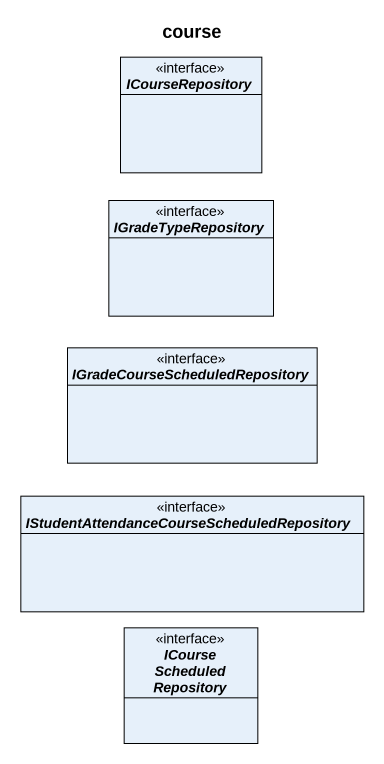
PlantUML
@startuml
title course
hide circle
hide empty members
interface ICourseRepository
interface IGradeTypeRepository
interface "IGradeCourseScheduledRepository" as IGradeCourseScheduledReposit
interface "IStudentAttendanceCourseScheduledRepository" as IStudentAttendanceCourseSche
interface ICourseScheduledRepository
@enduml
